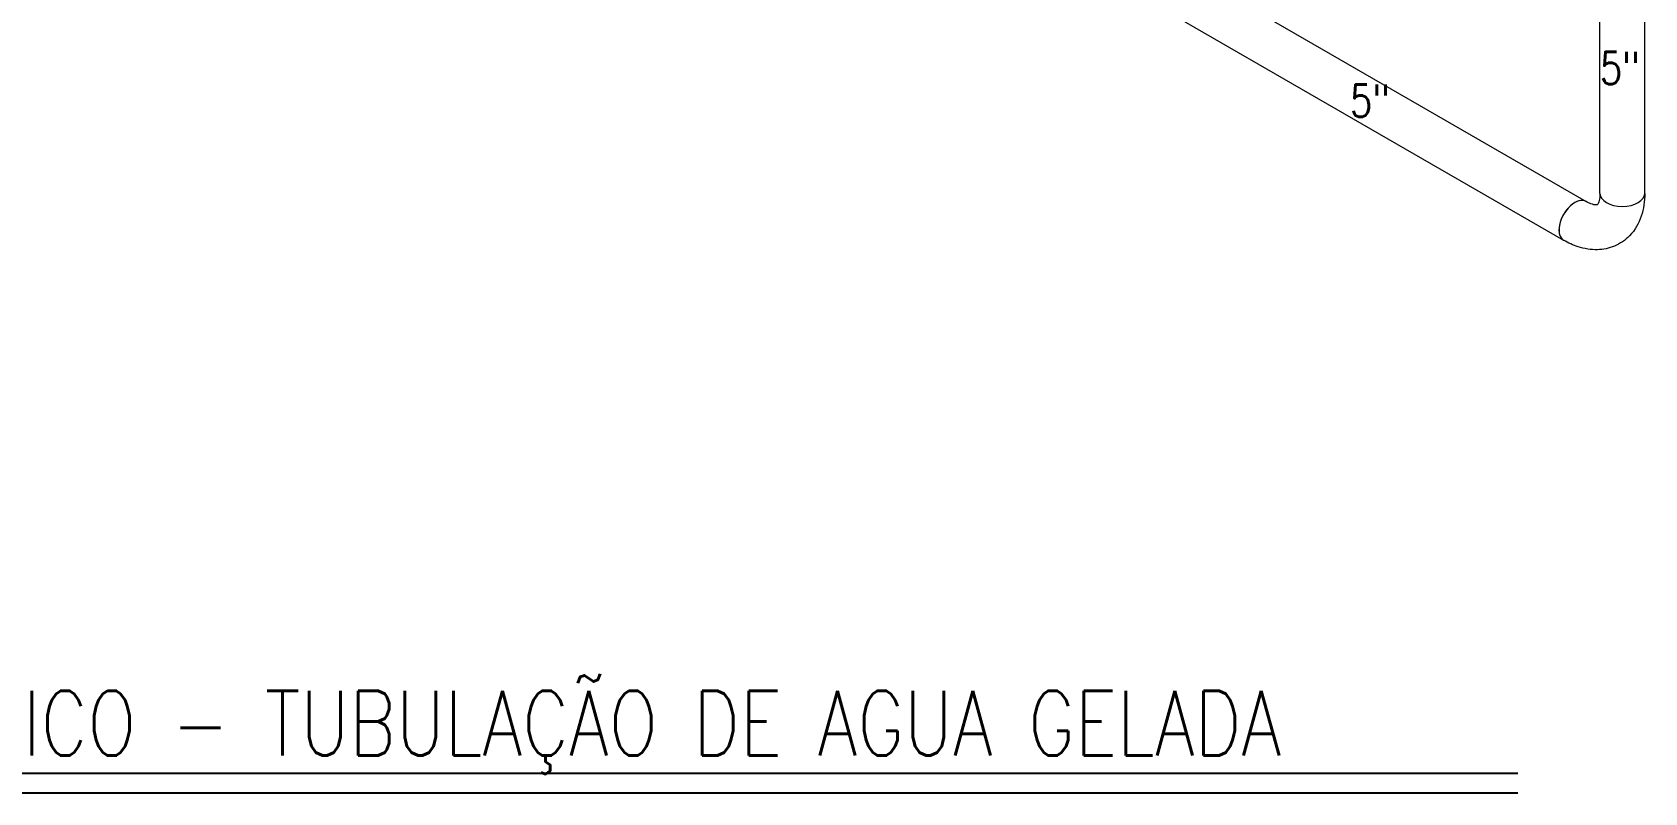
# Model space of a CAD drawing. Header units: millimetres. Extents: x -312439 to 477422, y -331570 to 212570.
# Drawn here: x 341824 to 348052, y 133377 to 136313 of the extents above; entities that cross this region are included whole.
import ezdxf
from ezdxf.enums import TextEntityAlignment as Align

# ---------------------------------------------------------------- set-up
doc = ezdxf.new("R2010")
doc.units = ezdxf.units.MM
for name, color, linetype in [('1', 7, 'Continuous'), ('2', 2, 'Continuous'), ('ARCONDTEXTO', 4, 'Continuous')]:
    doc.layers.add(name, color=color, linetype=linetype)
doc.styles.add('ROMANS', font='romans.shx', dxfattribs={"height": 187.5})

msp = doc.modelspace()

# ---------------------------------------------------------------- linework, layer by layer
at = {"color": 5, "linetype": 'Continuous', "lineweight": 0, "extrusion": (4.44089e-16, 0.816497, 0.57735)}
for p, q in [((341209.323, 139479.928), (347825.272, 135660.208)), ((341122.794, 139330.057), (347738.744, 135510.337)), ((347879.034, 135691.247), (347879.034, 136669.75)), ((348052.091, 135691.247), (348052.091, 136669.75))]:
    msp.add_line(p, q, dxfattribs=at)
at = {"color": 5, "linetype": 'Continuous', "lineweight": 0}
for centre, major_axis, start_param, end_param in [((347782.008, 135585.272), (-43.264, -74.936), 3.92699082, 6.28318531), ((347782.008, 135585.272), (-43.264, -74.936), 3.14159265, 6.28318531), ((347782.008, 135585.272), (-43.264, -74.936), 3.14159265, 3.92699082), ((347965.562, 135691.247), (-86.528, 0), 0, 3.14159265)]:
    msp.add_ellipse(centre, major_axis=major_axis, ratio=0.57735027, start_param=start_param, end_param=end_param, dxfattribs=at)
for points, knots in [([(348052.091, 135691.247), (348052.091, 135661.205), (348048.081, 135631.595), (348029.331, 135575.788), (348014.554, 135549.364), (347977.152, 135510.641), (347957.062, 135496.775), (347914.122, 135478.847), (347891.626, 135474.405), (347843.943, 135473.101), (347818.897, 135477.367), (347775.543, 135491.332), (347756.759, 135499.936), (347738.744, 135510.337)], [0, 0, 0, 0, 0.31415927, 0.31415927, 0.62139477, 0.62139477, 0.85961709, 0.85961709, 1.08837512, 1.08837512, 1.35326625, 1.35326625, 1.57079633, 1.57079633, 1.57079633, 1.57079633]), ([(347879.034, 135691.247), (347879.034, 135679.961), (347877.778, 135670.551), (347874.328, 135656.756), (347872.197, 135652.375), (347868.871, 135647.113), (347868.546, 135647.356), (347868.526, 135647.345), (347868.064, 135646.736), (347859.827, 135646.83), (347852.768, 135647.841), (347837.97, 135653.519), (347831.845, 135656.413), (347825.272, 135660.208)], [0, 0, 0, 0, 0.2471265, 0.2471265, 0.49101374, 0.49101374, 0.8009391, 0.8009391, 1.11509837, 1.11509837, 1.40462587, 1.40462587, 1.57079633, 1.57079633, 1.57079633, 1.57079633])]:
    msp.add_open_spline(points, degree=3, knots=knots, dxfattribs=at)
at = {"layer": '1', "color": 1}
msp.add_line((340704.536, 133377.258), (347561.857, 133377.258), dxfattribs=at)
at = {"layer": '2', "color": 2}
msp.add_line((340704.536, 133452.258), (347561.857, 133452.258), dxfattribs=at)

# ---------------------------------------------------------------- texts
at = {"layer": '2', "color": 2, "style": 'ROMANS', "width": 0.8}
msp.add_text('ISOMETRICO - TUBULAÇÃO DE AGUA GELADA', height=250, dxfattribs=at).set_placement((340674.021, 133645.959), align=Align.MIDDLE_LEFT)
at = {"layer": 'ARCONDTEXTO', "linetype": 'Continuous', "lineweight": -3, "style": 'ROMANS', "width": 0.8}
for p in [(347879.034, 136112.724), (346913.907, 135986.556)]:
    msp.add_text('5"', height=125, dxfattribs=at).set_placement(p)

doc.saveas('drawing.dxf')
